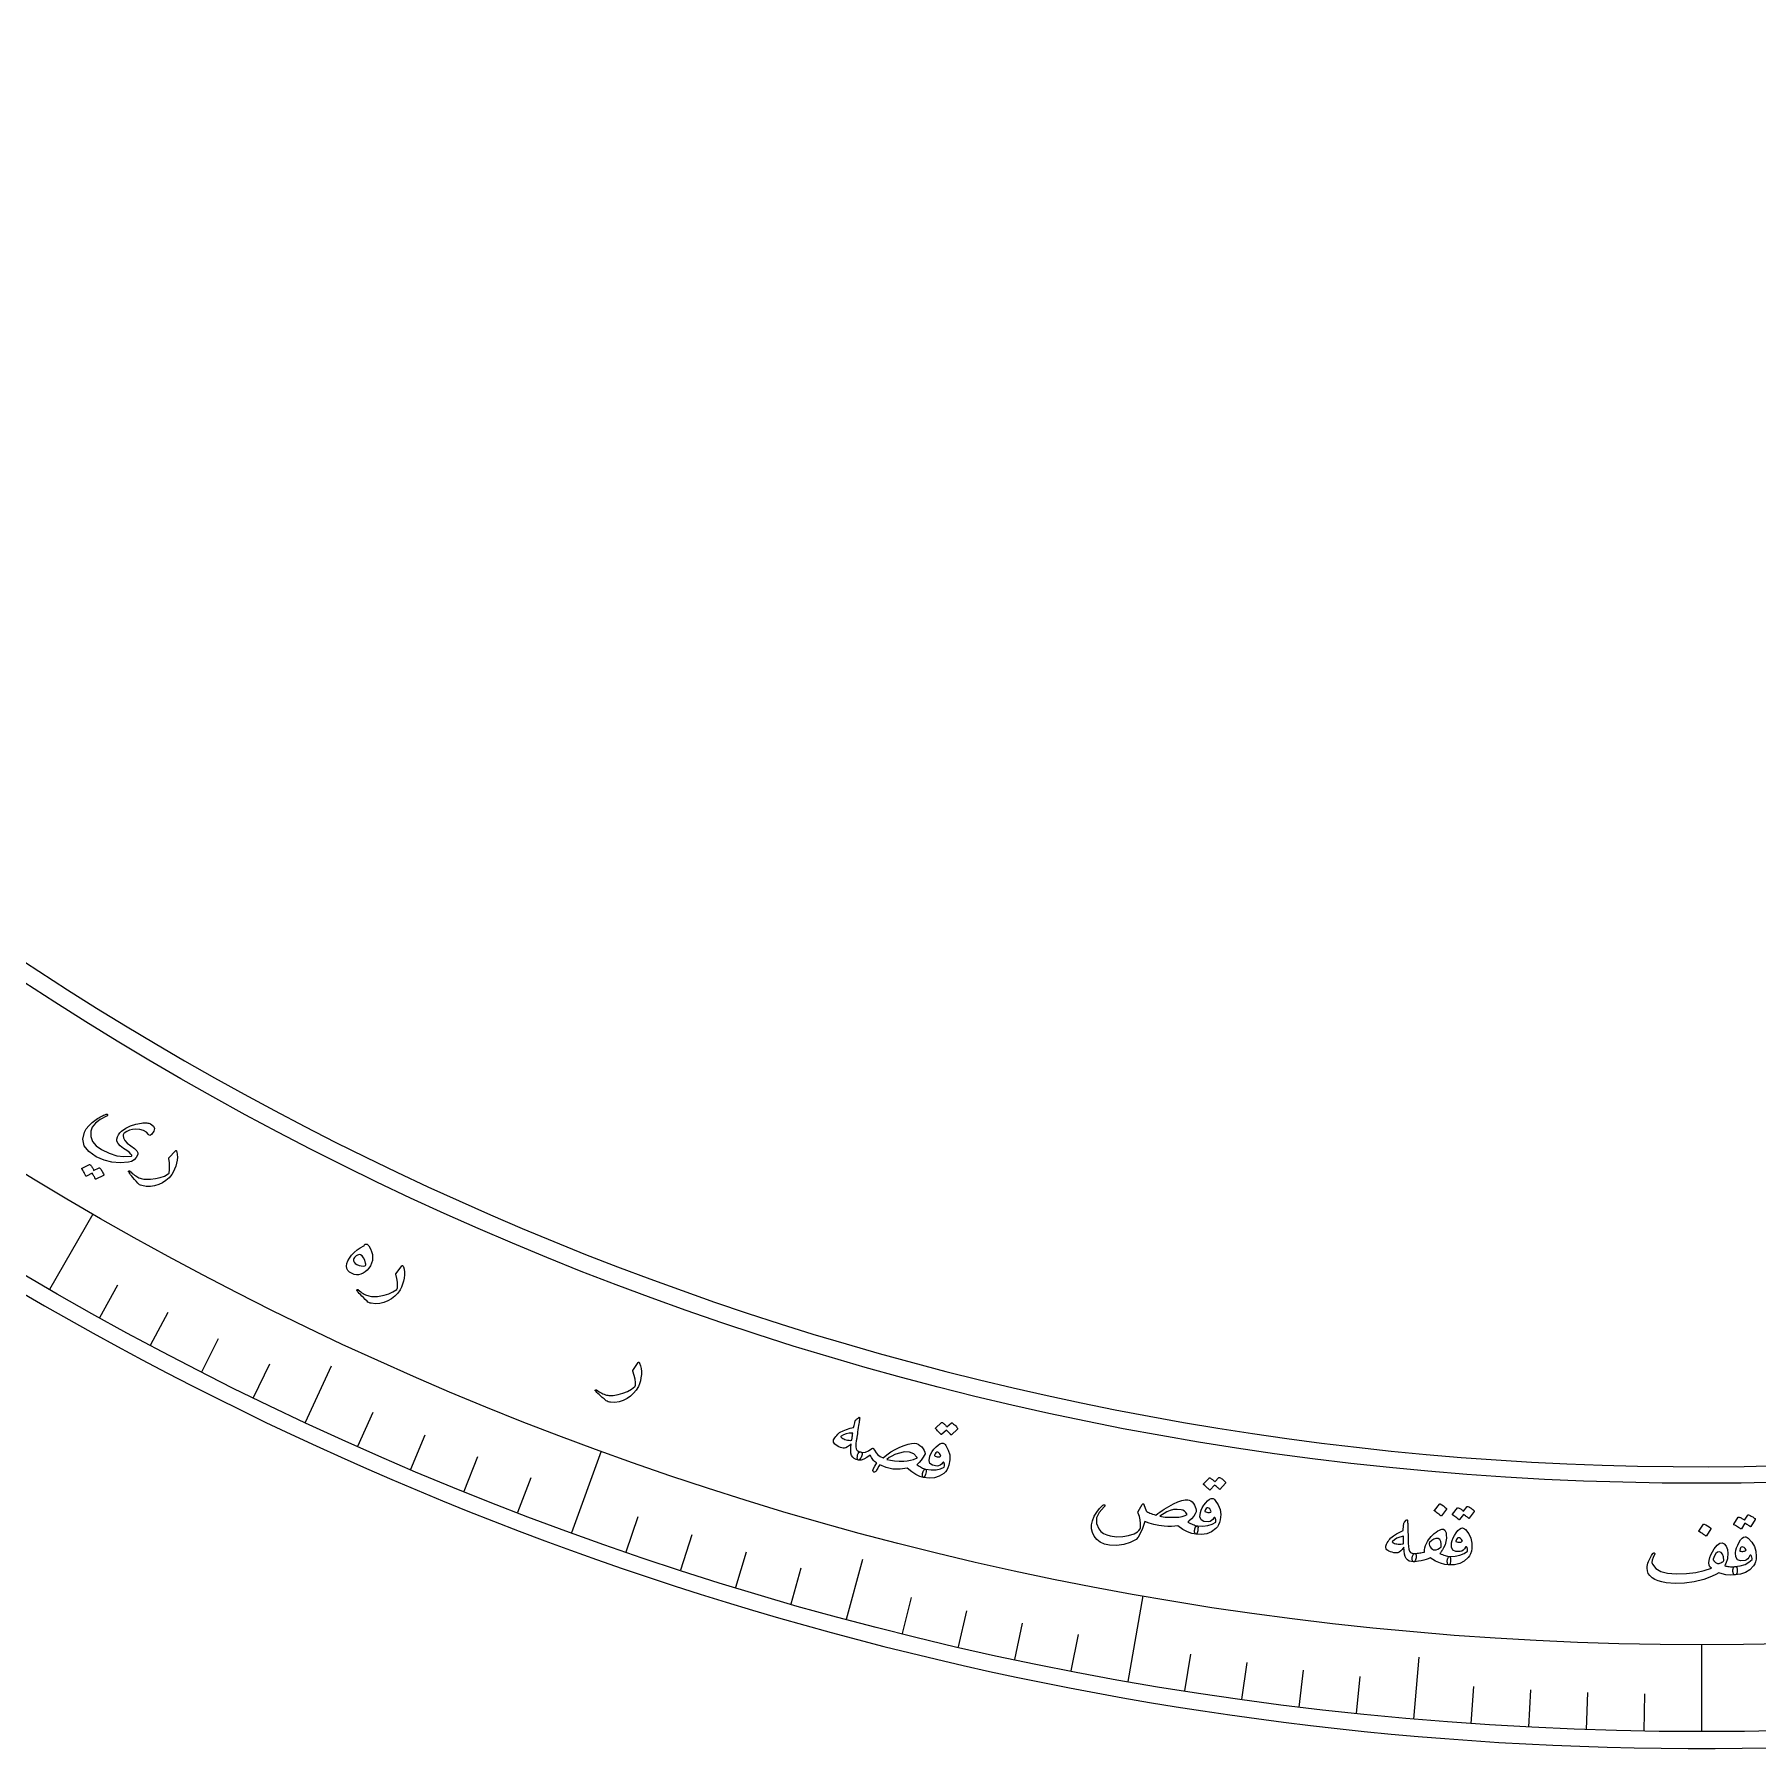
# Model space of a CAD drawing. Header units: millimetres. Extents: x -88 to 88, y -88 to 103.
# Drawn here: x -44.18 to 1.48, y -88 to -42.56 of the extents above; entities that cross this region are included whole.
import ezdxf

# ---------------------------------------------------------------- set-up
doc = ezdxf.new("R2010")
doc.units = ezdxf.units.MM
for name, color, linetype in [('CUT_INNER', 6, 'Continuous'), ('CUT_OUTER', 1, 'Continuous'), ('ENGRAVE', 7, 'Continuous'), ('ENGRAVE_FINE', 8, 'Continuous'), ('TEXT', 5, 'Continuous')]:
    doc.layers.add(name, color=color, linetype=linetype)

msp = doc.modelspace()

# ---------------------------------------------------------------- linework, layer by layer
at = {"layer": 'CUT_INNER'}
msp.add_arc((0, 0), 80.52, 110.390625, 87.539062, dxfattribs=at)
at = {"layer": 'CUT_OUTER'}
msp.add_arc((0, -0.0002), 87.9998, 179.223718, 0.304605, dxfattribs=at)
at = {"layer": 'ENGRAVE'}
for points in [[(-43.7756, -75.8216), (-42.6237, -73.8264)], [(-37.0007, -79.3483), (-36.3053, -77.8569)], [(-29.9443, -82.2712), (-29.1563, -80.1063)], [(-22.6599, -84.568), (-22.234, -82.9784)], [(-15.2031, -86.2211), (-14.803, -83.9523)], [(0, -87.5512), (0, -85.2474)], [(-7.6306, -87.218), (-7.4872, -85.5787)]]:
    msp.add_lwpolyline(points, dxfattribs=at)
for radius in [87.5512, 85.2474, 80.9688]:
    msp.add_circle((0, 0), radius, dxfattribs=at)
at = {"layer": 'ENGRAVE_FINE'}
for points in [[(-42.4457, -76.574), (-41.967, -75.7104)], [(-41.1028, -77.3031), (-40.6393, -76.4313)], [(-39.7474, -78.0087), (-39.2992, -77.1289)], [(-38.3799, -78.6905), (-37.9471, -77.8031)], [(-35.6103, -79.982), (-35.2087, -79.08)], [(-34.209, -80.5913), (-33.8232, -79.6824)], [(-32.7973, -81.1761), (-32.4274, -80.2606)], [(-31.3755, -81.7361), (-31.0217, -80.8143)], [(-28.5039, -82.7813), (-28.1824, -81.8477)], [(-27.0548, -83.2661), (-26.7497, -82.3271)], [(-25.5975, -83.7256), (-25.3088, -82.7814)], [(-24.1324, -84.1596), (-23.8602, -83.2105)], [(-21.1806, -84.9506), (-20.9417, -83.9925)], [(-19.6947, -85.3073), (-19.4726, -84.3452)], [(-18.2029, -85.638), (-17.9976, -84.6722)], [(-16.7056, -85.9426), (-16.5172, -84.9734)], [(-13.696, -86.4733), (-13.5416, -85.4981)], [(-12.1848, -86.6992), (-12.0474, -85.7214)], [(-10.6698, -86.8986), (-10.5495, -85.9186)], [(-9.1516, -87.0716), (-9.0484, -86.0896)], [(-6.1073, -87.3379), (-6.0384, -86.353)], [(-4.5821, -87.4312), (-4.5304, -86.4452)], [(-3.0555, -87.4979), (-3.021, -86.5111)], [(-1.528, -87.5379), (-1.5107, -86.5507)]]:
    msp.add_lwpolyline(points, dxfattribs=at)
at = {"layer": 'TEXT'}
for points in [[(-41.1559, -71.7233), (-41.2115, -71.6607), (-41.2878, -71.6156), (-41.3847, -71.5878), (-41.5024, -71.5774), (-41.5852, -71.5846), (-41.6628, -71.6053), (-41.7352, -71.6396), (-41.8026, -71.6876), (-41.8131, -71.6989), (-41.8213, -71.7123), (-41.8271, -71.7278), (-41.8305, -71.7454), (-41.8232, -71.8105), (-41.7864, -71.8779), (-41.7201, -71.9473), (-41.6243, -72.0188), (-41.5289, -72.0882), (-41.4664, -72.1503), (-41.4366, -72.2051), (-41.4398, -72.2528), (-41.4825, -72.3319), (-41.5377, -72.3924), (-41.6055, -72.4344), (-41.686, -72.4577), (-41.9085, -72.4737), (-42.1253, -72.4545), (-42.336, -72.4002), (-42.5405, -72.3107), (-42.7406, -72.1734), (-42.8594, -72.0191), (-42.8972, -71.8483), (-42.8541, -71.6612), (-42.8055, -71.5734), (-42.7371, -71.4874), (-42.649, -71.4031), (-42.5412, -71.3205), (-42.5083, -71.2994), (-42.4755, -71.2795), (-42.4431, -71.2609), (-42.4108, -71.2436), (-42.3786, -71.2275), (-42.3462, -71.2125), (-42.3136, -71.1988), (-42.2809, -71.1862), (-42.2651, -71.1824), (-42.2537, -71.1838), (-42.2469, -71.1903), (-42.2446, -71.2021), (-42.2464, -71.2139), (-42.2511, -71.2239), (-42.2588, -71.2323), (-42.2693, -71.2389), (-42.4396, -71.3274), (-42.5664, -71.423), (-42.6497, -71.5259), (-42.6893, -71.6363), (-42.6888, -71.7777), (-42.6405, -71.9058), (-42.5444, -72.0206), (-42.4006, -72.1218), (-42.1978, -72.2201), (-42.0001, -72.2824), (-41.8076, -72.3088), (-41.6206, -72.2994), (-41.6081, -72.2966), (-41.6007, -72.2909), (-41.5984, -72.2823), (-41.6012, -72.2707), (-41.6221, -72.2403), (-41.6653, -72.1998), (-41.7308, -72.1491), (-41.8186, -72.0883), (-41.9057, -72.0224), (-41.9646, -71.9593), (-41.9953, -71.8989), (-41.998, -71.8414), (-41.9819, -71.7851), (-41.9553, -71.7317), (-41.9182, -71.6812), (-41.8708, -71.6335), (-41.7589, -71.5509), (-41.634, -71.4875), (-41.496, -71.4433), (-41.3451, -71.4183), (-41.3064, -71.4141), (-41.27, -71.412), (-41.236, -71.4121), (-41.2043, -71.4144), (-41.175, -71.4187), (-41.1481, -71.4248), (-41.1237, -71.4326), (-41.1018, -71.4422), (-41.0253, -71.4963), (-40.9961, -71.5604), (-41.0142, -71.6345), (-41.0798, -71.7188), (-41.1038, -71.7378), (-41.1244, -71.7449), (-41.1418, -71.7401), (-41.1559, -71.7233)], [(-42.4674, -72.6047), (-42.4631, -72.6037), (-42.4584, -72.6043), (-42.4533, -72.6066), (-42.4477, -72.6106), (-42.431, -72.6308), (-42.4155, -72.6514), (-42.4011, -72.6725), (-42.3879, -72.6939), (-42.3757, -72.7159), (-42.3646, -72.7388), (-42.3544, -72.7625), (-42.3453, -72.787), (-42.3445, -72.7934), (-42.3457, -72.7989), (-42.349, -72.8036), (-42.3543, -72.8075), (-42.5522, -72.9086), (-42.5563, -72.9091), (-42.5605, -72.9066), (-42.5648, -72.9013), (-42.5692, -72.893), (-42.5717, -72.8863), (-42.5762, -72.8764), (-42.5829, -72.8633), (-42.5917, -72.8471), (-42.6027, -72.8274), (-42.6159, -72.8041), (-42.6313, -72.7771), (-42.6489, -72.7466), (-42.8045, -72.8236), (-42.8105, -72.8252), (-42.8159, -72.8233), (-42.8207, -72.8178), (-42.8248, -72.8088), (-42.8284, -72.801), (-42.8343, -72.789), (-42.8424, -72.7728), (-42.8527, -72.7524), (-42.8656, -72.7277), (-42.8812, -72.6984), (-42.8997, -72.6647), (-42.9209, -72.6265), (-42.9224, -72.6213), (-42.922, -72.6172), (-42.9197, -72.6143), (-42.9155, -72.6125), (-42.7187, -72.52), (-42.7145, -72.5189), (-42.7098, -72.5195), (-42.7046, -72.5219), (-42.699, -72.5259), (-42.6844, -72.5423), (-42.6708, -72.5592), (-42.6583, -72.5768), (-42.6469, -72.595), (-42.6365, -72.6137), (-42.6271, -72.6328), (-42.6185, -72.6521), (-42.6109, -72.6719)], [(-40.4432, -72.153), (-40.4398, -72.1498), (-40.4366, -72.1475), (-40.4336, -72.1462), (-40.4308, -72.1459), (-40.4244, -72.1487), (-40.4186, -72.1555), (-40.4132, -72.1663), (-40.4083, -72.1811), (-40.3952, -72.2495), (-40.3915, -72.3222), (-40.3972, -72.3992), (-40.4122, -72.4805), (-40.4352, -72.5642), (-40.4646, -72.6429), (-40.5004, -72.7166), (-40.5426, -72.7854), (-40.6134, -72.8674), (-40.6947, -72.9387), (-40.7863, -72.9992), (-40.8884, -73.0489), (-40.9975, -73.0846), (-41.1087, -73.101), (-41.222, -73.0981), (-41.3374, -73.0759), (-41.3666, -73.0666), (-41.3934, -73.0534), (-41.418, -73.0361), (-41.4403, -73.0148), (-41.4884, -72.9601), (-41.5315, -72.9101), (-41.5696, -72.865), (-41.6027, -72.8245), (-41.6307, -72.789), (-41.6534, -72.7584), (-41.6708, -72.7327), (-41.683, -72.7119), (-41.685, -72.7066), (-41.6858, -72.7018), (-41.6856, -72.6977), (-41.6843, -72.6942), (-41.6816, -72.6903), (-41.6781, -72.6871), (-41.674, -72.6847), (-41.6693, -72.683), (-41.6642, -72.6825), (-41.6591, -72.6839), (-41.6539, -72.687), (-41.6487, -72.6919), (-41.6173, -72.7229), (-41.5866, -72.7512), (-41.5565, -72.7768), (-41.527, -72.7998), (-41.4978, -72.8202), (-41.4688, -72.8383), (-41.4398, -72.8539), (-41.4109, -72.8673), (-41.3809, -72.8786), (-41.3487, -72.8881), (-41.3143, -72.8959), (-41.2776, -72.9019), (-41.2386, -72.906), (-41.1972, -72.9081), (-41.1535, -72.9082), (-41.1074, -72.9062), (-40.973, -72.8918), (-40.8493, -72.8635), (-40.7361, -72.8215), (-40.6335, -72.7657), (-40.6261, -72.7607), (-40.6197, -72.7537), (-40.6144, -72.7447), (-40.61, -72.7337), (-40.599, -72.6608), (-40.5971, -72.5739), (-40.6042, -72.4731), (-40.6204, -72.3584), (-40.6202, -72.3518), (-40.6193, -72.3463), (-40.6176, -72.342), (-40.6151, -72.3388)], [(-35.4091, -74.6243), (-35.3859, -74.6245), (-35.3636, -74.6329), (-35.3421, -74.6494), (-35.3214, -74.674), (-35.2765, -74.7493), (-35.2446, -74.8259), (-35.2258, -74.9038), (-35.2201, -74.983), (-35.2264, -75.0597), (-35.2447, -75.1325), (-35.2752, -75.2013), (-35.3177, -75.2661), (-35.3654, -75.321), (-35.4169, -75.3657), (-35.4722, -75.4), (-35.5312, -75.4241), (-35.5913, -75.4374), (-35.6499, -75.4395), (-35.7071, -75.4304), (-35.7627, -75.41), (-35.8299, -75.3719), (-35.8774, -75.3255), (-35.9051, -75.2707), (-35.913, -75.2076), (-35.9035, -75.14), (-35.8779, -75.0696), (-35.8362, -74.9963), (-35.7784, -74.92), (-35.7084, -74.8458), (-35.6308, -74.7805), (-35.5457, -74.7243), (-35.4531, -74.677), (-35.4495, -74.6744), (-35.4452, -74.6691), (-35.4404, -74.661), (-35.4349, -74.6502), (-35.4285, -74.6386), (-35.4221, -74.6304), (-35.4156, -74.6256), (-35.4091, -74.6243)], [(-35.424, -75.2025), (-35.4092, -75.1952), (-35.4009, -75.1808), (-35.399, -75.1592), (-35.4037, -75.1305), (-35.4289, -75.0499), (-35.4604, -74.9867), (-35.4985, -74.9408), (-35.5429, -74.9122), (-35.5674, -74.9055), (-35.5939, -74.9077), (-35.6227, -74.9188), (-35.6536, -74.9386), (-35.6821, -74.9624), (-35.7036, -74.985), (-35.7182, -75.0065), (-35.7257, -75.027), (-35.7272, -75.0704), (-35.7127, -75.1088), (-35.6821, -75.1422), (-35.6355, -75.1706), (-35.5796, -75.1929), (-35.5257, -75.2056), (-35.4739, -75.2088), (-35.424, -75.2025)], [(-34.4421, -75.2028), (-34.4389, -75.1993), (-34.4359, -75.1968), (-34.433, -75.1952), (-34.4302, -75.1946), (-34.4237, -75.197), (-34.4173, -75.2033), (-34.4111, -75.2136), (-34.405, -75.2279), (-34.3864, -75.295), (-34.3768, -75.3672), (-34.3762, -75.4444), (-34.3846, -75.5266), (-34.4007, -75.6119), (-34.4236, -75.6927), (-34.4532, -75.7692), (-34.4897, -75.8411), (-34.5536, -75.9286), (-34.6288, -76.0063), (-34.7152, -76.0741), (-34.813, -76.1319), (-34.9187, -76.1764), (-35.0282, -76.2018), (-35.1414, -76.2081), (-35.2583, -76.1953), (-35.2881, -76.1884), (-35.3159, -76.1774), (-35.3418, -76.1622), (-35.3658, -76.1427), (-35.4182, -76.0921), (-35.4652, -76.0459), (-35.5069, -76.0039), (-35.5431, -75.9664), (-35.5739, -75.9332), (-35.599, -75.9045), (-35.6185, -75.8803), (-35.6323, -75.8607), (-35.6347, -75.8555), (-35.636, -75.8508), (-35.6361, -75.8467), (-35.6351, -75.8431), (-35.6326, -75.8389), (-35.6295, -75.8355), (-35.6256, -75.8327), (-35.621, -75.8306), (-35.616, -75.8298), (-35.6107, -75.8307), (-35.6053, -75.8334), (-35.5997, -75.8379), (-35.566, -75.8662), (-35.533, -75.8919), (-35.5009, -75.915), (-35.4697, -75.9355), (-35.439, -75.9535), (-35.4085, -75.9691), (-35.3784, -75.9824), (-35.3485, -75.9933), (-35.3177, -76.0021), (-35.2848, -76.009), (-35.2498, -76.014), (-35.2128, -76.017), (-35.1736, -76.0179), (-35.1322, -76.0167), (-35.0886, -76.0132), (-35.0428, -76.0074), (-34.9101, -75.9822), (-34.789, -75.9439), (-34.6796, -75.8928), (-34.5819, -75.8289), (-34.575, -75.8233), (-34.5692, -75.8158), (-34.5645, -75.8064), (-34.5611, -75.7951), (-34.556, -75.7215), (-34.5612, -75.6347), (-34.5765, -75.5349), (-34.602, -75.4219), (-34.6023, -75.4153), (-34.6018, -75.4097), (-34.6005, -75.4053), (-34.5982, -75.4019)], [(-28.1828, -77.7653), (-28.18, -77.7616), (-28.1772, -77.7588), (-28.1744, -77.757), (-28.1717, -77.7562), (-28.165, -77.758), (-28.1581, -77.7638), (-28.151, -77.7735), (-28.1438, -77.7873), (-28.1198, -77.8527), (-28.1043, -77.9239), (-28.0974, -78.0008), (-28.099, -78.0834), (-28.1081, -78.1697), (-28.1243, -78.2521), (-28.1477, -78.3307), (-28.1781, -78.4054), (-28.2347, -78.4979), (-28.3033, -78.5814), (-28.3839, -78.656), (-28.4765, -78.7216), (-28.5783, -78.7746), (-28.6854, -78.8088), (-28.7977, -78.8244), (-28.9152, -78.8212), (-28.9455, -78.8168), (-28.9741, -78.8081), (-29.0012, -78.795), (-29.0266, -78.7776), (-29.083, -78.7314), (-29.1337, -78.6892), (-29.1786, -78.6508), (-29.2178, -78.6163), (-29.2512, -78.5857), (-29.2785, -78.5592), (-29.2999, -78.5367), (-29.3154, -78.5182), (-29.3181, -78.5133), (-29.3198, -78.5087), (-29.3202, -78.5046), (-29.3195, -78.5009), (-29.3174, -78.4966), (-29.3145, -78.4929), (-29.3109, -78.4899), (-29.3065, -78.4874), (-29.3015, -78.4861), (-29.2963, -78.4866), (-29.2906, -78.4889), (-29.2847, -78.4929), (-29.2487, -78.5184), (-29.2138, -78.5413), (-29.1799, -78.5617), (-29.1471, -78.5795), (-29.115, -78.595), (-29.0834, -78.608), (-29.0523, -78.6188), (-29.0216, -78.6273), (-28.9902, -78.6335), (-28.9569, -78.6377), (-28.9216, -78.6398), (-28.8844, -78.6398), (-28.8453, -78.6375), (-28.8041, -78.6328), (-28.761, -78.6258), (-28.7158, -78.6164), (-28.5856, -78.5803), (-28.468, -78.5323), (-28.3632, -78.4725), (-28.271, -78.4007), (-28.2646, -78.3946), (-28.2594, -78.3866), (-28.2556, -78.3769), (-28.253, -78.3654), (-28.254, -78.2916), (-28.2662, -78.2056), (-28.2897, -78.1073), (-28.3243, -77.9967), (-28.3252, -77.9902), (-28.3251, -77.9846), (-28.3241, -77.9801), (-28.3222, -77.9765)], [(-22.3472, -79.2296), (-22.3292, -79.2187), (-22.3179, -79.2199), (-22.3131, -79.2334), (-22.3149, -79.2591), (-22.3174, -79.2742), (-22.3207, -79.2952), (-22.3246, -79.3221), (-22.3292, -79.3548), (-22.3347, -79.3937), (-22.3414, -79.4389), (-22.3492, -79.4906), (-22.3582, -79.5486), (-22.367, -79.6057), (-22.3749, -79.6567), (-22.3819, -79.7018), (-22.388, -79.7409), (-22.3932, -79.7739), (-22.3974, -79.8006), (-22.4007, -79.821), (-22.403, -79.8352), (-22.4151, -79.9249), (-22.4164, -79.9969), (-22.4069, -80.0511), (-22.3867, -80.0876), (-22.3699, -80.1043), (-22.3479, -80.1183), (-22.3206, -80.1296), (-22.2881, -80.1381), (-22.2697, -80.1466), (-22.2576, -80.16), (-22.2517, -80.1784), (-22.2519, -80.2018), (-22.2571, -80.2286), (-22.2654, -80.2549), (-22.2767, -80.2807), (-22.2911, -80.3059), (-22.3063, -80.3266), (-22.3207, -80.3411), (-22.3345, -80.3494), (-22.3474, -80.3515), (-22.4097, -80.3336), (-22.4603, -80.3073), (-22.4993, -80.2727), (-22.5266, -80.2299), (-22.5438, -80.1735), (-22.5514, -80.1034), (-22.5493, -80.0198), (-22.5376, -79.9226), (-22.5871, -79.9698), (-22.6338, -80.0047), (-22.6777, -80.0273), (-22.7188, -80.0376), (-22.7495, -80.0367), (-22.784, -80.0299), (-22.8222, -80.0172), (-22.8643, -79.9987), (-22.9074, -79.9751), (-22.9427, -79.9519), (-22.97, -79.929), (-22.9893, -79.9065), (-23.003, -79.8816), (-23.0099, -79.8577), (-23.01, -79.8347), (-23.0034, -79.8128), (-22.99, -79.7869), (-22.9719, -79.7591), (-22.9491, -79.7295), (-22.9217, -79.698), (-22.8923, -79.6669), (-22.8673, -79.6426), (-22.8469, -79.6249), (-22.831, -79.614), (-22.7487, -79.5742), (-22.6616, -79.5395), (-22.5697, -79.51), (-22.4729, -79.4856), (-22.4632, -79.4393), (-22.4543, -79.3994), (-22.4463, -79.3661), (-22.4391, -79.3391), (-22.4314, -79.317), (-22.4218, -79.298), (-22.4101, -79.2821), (-22.3965, -79.2693)], [(-19.8843, -79.3683), (-19.8806, -79.3661), (-19.876, -79.3653), (-19.8706, -79.366), (-19.8643, -79.3682), (-19.8433, -79.3829), (-19.8233, -79.3982), (-19.8042, -79.4142), (-19.7861, -79.4309), (-19.7688, -79.4485), (-19.7522, -79.4672), (-19.7364, -79.487), (-19.7213, -79.5079), (-19.7188, -79.5137), (-19.7185, -79.5193), (-19.7203, -79.5247), (-19.7243, -79.5299), (-19.8828, -79.6833), (-19.8865, -79.6849), (-19.8911, -79.6837), (-19.8966, -79.6798), (-19.9029, -79.6732), (-19.907, -79.6675), (-19.9139, -79.6593), (-19.9236, -79.6487), (-19.9362, -79.6357), (-19.9517, -79.62), (-19.9703, -79.6014), (-19.9919, -79.5801), (-20.0166, -79.5559), (-20.1419, -79.674), (-20.1471, -79.6773), (-20.1527, -79.677), (-20.1586, -79.6731), (-20.1649, -79.6656), (-20.1704, -79.6592), (-20.179, -79.6494), (-20.191, -79.6362), (-20.2061, -79.6197), (-20.2248, -79.5997), (-20.2472, -79.5762), (-20.2735, -79.5492), (-20.3036, -79.5187), (-20.3063, -79.5141), (-20.3071, -79.5102), (-20.3057, -79.5067), (-20.3023, -79.5038), (-20.1425, -79.359), (-20.1388, -79.3568), (-20.1342, -79.3561), (-20.1287, -79.3568), (-20.1224, -79.3591), (-20.1043, -79.3705), (-20.0871, -79.3829), (-20.0707, -79.3962), (-20.0552, -79.4103), (-20.0405, -79.4252), (-20.0265, -79.4407), (-20.0133, -79.4568), (-20.0009, -79.4735)], [(-22.4972, -79.6348), (-22.5912, -79.64), (-22.6742, -79.6556), (-22.7462, -79.6816), (-22.8071, -79.7181), (-22.8122, -79.724), (-22.8138, -79.7303), (-22.812, -79.7368), (-22.8068, -79.7438), (-22.7851, -79.7614), (-22.7606, -79.7771), (-22.7334, -79.7909), (-22.7033, -79.8027), (-22.6704, -79.8126), (-22.6348, -79.8206), (-22.5963, -79.8266), (-22.5551, -79.8307), (-22.5485, -79.8305), (-22.5412, -79.8288), (-22.5331, -79.8258), (-22.5244, -79.8214), (-22.5203, -79.8017), (-22.5164, -79.7808), (-22.5128, -79.759), (-22.5093, -79.7362), (-22.506, -79.7124), (-22.5029, -79.6875), (-22.5, -79.6616), (-22.4972, -79.6348)], [(-21.7819, -80.4786), (-21.8117, -80.5249), (-21.8358, -80.5641), (-21.8542, -80.5963), (-21.8667, -80.6214), (-21.8774, -80.6416), (-21.8892, -80.6567), (-21.9022, -80.6668), (-21.9164, -80.6717), (-21.929, -80.6719), (-21.9402, -80.6696), (-21.9502, -80.6649), (-21.9588, -80.6576), (-21.9637, -80.6279), (-21.9486, -80.58), (-21.9135, -80.514), (-21.8584, -80.4298), (-21.8907, -80.4086), (-21.9196, -80.3864), (-21.945, -80.3632), (-21.9669, -80.339), (-21.9863, -80.313), (-22.0043, -80.2841), (-22.0209, -80.2525), (-22.0361, -80.218), (-22.1227, -80.2854), (-22.2035, -80.3301), (-22.2784, -80.3522), (-22.3474, -80.3515), (-22.3593, -80.3465), (-22.3682, -80.3362), (-22.374, -80.3207), (-22.3767, -80.2999), (-22.3755, -80.2549), (-22.3679, -80.2155), (-22.3539, -80.1818), (-22.3334, -80.1536), (-22.3211, -80.1428), (-22.3094, -80.1367), (-22.2984, -80.1351), (-22.2881, -80.1381), (-22.231, -80.15), (-22.1622, -80.1392), (-22.0818, -80.1057), (-21.9898, -80.0495), (-21.9791, -80.0429), (-21.9693, -80.0398), (-21.9605, -80.0403), (-21.9527, -80.0444), (-21.9484, -80.0473), (-21.9443, -80.0511), (-21.9405, -80.0558), (-21.9369, -80.0614), (-21.9334, -80.0677), (-21.9296, -80.0743), (-21.9256, -80.0813), (-21.9214, -80.0887), (-21.8802, -80.1565), (-21.8288, -80.2128), (-21.7671, -80.2575), (-21.6952, -80.2905), (-21.5957, -80.2093), (-21.4889, -80.1357), (-21.3748, -80.0698), (-21.2533, -80.0114), (-21.1361, -79.9644), (-21.0316, -79.9312), (-20.9397, -79.9118), (-20.8603, -79.9062), (-20.8116, -79.9133), (-20.7638, -79.9319), (-20.7167, -79.9621), (-20.6704, -80.0038), (-20.631, -80.0499), (-20.603, -80.0962), (-20.5864, -80.1427), (-20.5813, -80.1894), (-20.6299, -80.2765), (-20.6825, -80.3533), (-20.7392, -80.4199), (-20.8001, -80.4762), (-20.7678, -80.4966), (-20.7364, -80.5158), (-20.7059, -80.5335), (-20.6764, -80.5499), (-20.6477, -80.5647), (-20.6198, -80.5775), (-20.5926, -80.5883), (-20.5662, -80.5972), (-20.5575, -80.6034), (-20.5527, -80.6165), (-20.5519, -80.6366), (-20.5551, -80.6635), (-20.5682, -80.7305), (-20.5835, -80.7776), (-20.6011, -80.8047), (-20.621, -80.8118), (-20.7197, -80.7851), (-20.8244, -80.7361), (-20.9352, -80.6647), (-21.0517, -80.571), (-21.2445, -80.5964), (-21.4306, -80.5895), (-21.6098, -80.5502), (-21.7819, -80.4786)], [(-20.7973, -80.2786), (-20.8787, -80.1867), (-20.989, -80.139), (-21.1283, -80.1353), (-21.2969, -80.1755), (-21.3844, -80.2081), (-21.4627, -80.2453), (-21.5319, -80.2871), (-21.5918, -80.3336), (-21.4972, -80.3572), (-21.3902, -80.3729), (-21.271, -80.3805), (-21.1395, -80.38), (-21.0527, -80.3726), (-20.9679, -80.3576), (-20.885, -80.335), (-20.8041, -80.3048), (-20.7962, -80.3003), (-20.7925, -80.2944), (-20.7928, -80.2872), (-20.7973, -80.2786)], [(-20.0995, -79.9055), (-20.0838, -79.912), (-20.0676, -79.9237), (-20.0507, -79.9406), (-20.0332, -79.9628), (-19.9653, -80.0853), (-19.9285, -80.2134), (-19.923, -80.3469), (-19.9487, -80.486), (-19.9737, -80.5556), (-20.0043, -80.6155), (-20.0405, -80.6658), (-20.0822, -80.7065), (-20.2035, -80.7816), (-20.3338, -80.8243), (-20.473, -80.8344), (-20.621, -80.8118), (-20.6346, -80.8047), (-20.6445, -80.7912), (-20.6504, -80.7714), (-20.6525, -80.7453), (-20.6522, -80.7313), (-20.6507, -80.7172), (-20.6482, -80.7031), (-20.6445, -80.689), (-20.6401, -80.6752), (-20.6354, -80.6621), (-20.6304, -80.6497), (-20.6251, -80.638), (-20.6132, -80.6185), (-20.5995, -80.6052), (-20.5838, -80.5981), (-20.5662, -80.5972), (-20.4212, -80.6141), (-20.2907, -80.6099), (-20.1748, -80.5848), (-20.0734, -80.5387), (-20.0691, -80.5041), (-20.0674, -80.4762), (-20.0682, -80.4549), (-20.0717, -80.4402), (-20.077, -80.427), (-20.0826, -80.4179), (-20.0886, -80.4127), (-20.095, -80.4116), (-20.0997, -80.412), (-20.1036, -80.4132), (-20.1068, -80.4153), (-20.1093, -80.4182), (-20.1441, -80.4596), (-20.1815, -80.4889), (-20.2217, -80.5061), (-20.2646, -80.5111), (-20.3804, -80.4913), (-20.4506, -80.4406), (-20.4752, -80.3593), (-20.4541, -80.2473), (-20.4285, -80.1866), (-20.3928, -80.1258), (-20.347, -80.0651), (-20.2911, -80.0044), (-20.2357, -79.954), (-20.1853, -79.9207), (-20.14, -79.9045), (-20.0995, -79.9055)], [(-20.2429, -80.1435), (-20.2682, -80.1442), (-20.2913, -80.1573), (-20.3121, -80.1826), (-20.3307, -80.2203), (-20.3321, -80.2266), (-20.3328, -80.2312), (-20.3327, -80.2341), (-20.3319, -80.2352), (-20.3094, -80.2471), (-20.286, -80.2564), (-20.2615, -80.263), (-20.2361, -80.2671), (-20.213, -80.268), (-20.1933, -80.2658), (-20.177, -80.2605), (-20.164, -80.2522), (-20.1811, -80.2071), (-20.2, -80.174), (-20.2206, -80.1528), (-20.2429, -80.1435)], [(-12.7953, -80.8146), (-12.7918, -80.812), (-12.7874, -80.8108), (-12.7819, -80.8111), (-12.7754, -80.8127), (-12.7532, -80.8254), (-12.7319, -80.8389), (-12.7115, -80.8532), (-12.6919, -80.8682), (-12.6732, -80.8843), (-12.655, -80.9014), (-12.6375, -80.9197), (-12.6206, -80.9392), (-12.6177, -80.9448), (-12.6168, -80.9504), (-12.6182, -80.9559), (-12.6216, -80.9614), (-12.766, -81.1281), (-12.7696, -81.1301), (-12.7742, -81.1293), (-12.78, -81.1259), (-12.7869, -81.1199), (-12.7915, -81.1146), (-12.7991, -81.1071), (-12.8097, -81.0974), (-12.8234, -81.0855), (-12.8403, -81.0712), (-12.8604, -81.0544), (-12.8838, -81.035), (-12.9105, -81.0131), (-13.0249, -81.1418), (-13.0298, -81.1456), (-13.0354, -81.1457), (-13.0417, -81.1424), (-13.0486, -81.1355), (-13.0546, -81.1296), (-13.0641, -81.1206), (-13.0771, -81.1085), (-13.0937, -81.0934), (-13.114, -81.0751), (-13.1385, -81.0537), (-13.167, -81.0291), (-13.1997, -81.0014), (-13.2028, -80.9971), (-13.2039, -80.9932), (-13.2028, -80.9896), (-13.1997, -80.9864), (-13.0533, -80.8281), (-13.0498, -80.8256), (-13.0453, -80.8244), (-13.0398, -80.8247), (-13.0333, -80.8264), (-13.0143, -80.8362), (-12.996, -80.847), (-12.9785, -80.8588), (-12.9618, -80.8715), (-12.9458, -80.8851), (-12.9306, -80.8993), (-12.916, -80.9141), (-12.9022, -80.9297)], [(-14.2444, -82.1084), (-14.3844, -82.0882), (-14.5165, -82.0601), (-14.6405, -82.0242), (-14.7565, -81.9804), (-14.8201, -82.1625), (-14.88, -82.302), (-14.936, -82.3991), (-14.9883, -82.4537), (-15.1454, -82.5375), (-15.3153, -82.5907), (-15.4979, -82.6135), (-15.693, -82.6056), (-15.8266, -82.5789), (-15.939, -82.5309), (-16.0301, -82.4619), (-16.0998, -82.3718), (-16.1462, -82.2721), (-16.1695, -82.1713), (-16.1696, -82.0694), (-16.1468, -81.9663), (-16.0972, -81.8403), (-16.0339, -81.7289), (-15.9569, -81.6321), (-15.8663, -81.5498), (-15.8549, -81.5413), (-15.8448, -81.5364), (-15.8361, -81.5349), (-15.8286, -81.537), (-15.8218, -81.5415), (-15.8173, -81.5467), (-15.8152, -81.5528), (-15.8154, -81.5596), (-15.8176, -81.5669), (-15.8214, -81.5741), (-15.8267, -81.5814), (-15.8336, -81.5887), (-15.971, -81.7378), (-16.0407, -81.8856), (-16.0424, -82.0323), (-15.9758, -82.1778), (-15.9192, -82.2448), (-15.8497, -82.2981), (-15.7674, -82.3379), (-15.6724, -82.364), (-15.5061, -82.3844), (-15.3447, -82.3813), (-15.1883, -82.3547), (-15.0369, -82.3048), (-14.9923, -82.2815), (-14.9516, -82.2521), (-14.915, -82.2167), (-14.8823, -82.1753), (-14.8782, -82.1692), (-14.8754, -82.1615), (-14.8739, -82.1524), (-14.8737, -82.1418), (-14.8719, -82.0357), (-14.8812, -81.9372), (-14.9016, -81.8465), (-14.933, -81.7633), (-14.9387, -81.7492), (-14.9413, -81.7368), (-14.9408, -81.7263), (-14.9371, -81.7175), (-14.8259, -81.5327), (-14.8179, -81.5232), (-14.8105, -81.5167), (-14.8036, -81.5133), (-14.7973, -81.5129), (-14.7926, -81.5148), (-14.7884, -81.5189), (-14.7845, -81.525), (-14.781, -81.5333), (-14.719, -81.7021), (-14.7009, -81.7172), (-14.6789, -81.7318), (-14.6529, -81.7459), (-14.6228, -81.7594), (-14.589, -81.7726), (-14.5515, -81.7858), (-14.5104, -81.7991), (-14.4658, -81.8123), (-14.4115, -81.7711), (-14.3561, -81.731), (-14.2995, -81.6921), (-14.2418, -81.6542), (-14.1829, -81.6175), (-14.1228, -81.5818), (-14.0616, -81.5473), (-13.9993, -81.5139), (-13.8814, -81.4576), (-13.7794, -81.4203), (-13.6931, -81.4021), (-13.6224, -81.403), (-13.5786, -81.4149), (-13.539, -81.435), (-13.5035, -81.4635), (-13.4722, -81.5004), (-13.4447, -81.5436), (-13.4227, -81.5883), (-13.4062, -81.6347), (-13.3953, -81.6826), (-13.3948, -81.6918), (-13.3953, -81.7013), (-13.3967, -81.7114), (-13.3992, -81.7219), (-13.4237, -81.7805), (-13.4633, -81.8423), (-13.5181, -81.9072), (-13.5882, -81.9751), (-13.5975, -81.9817), (-13.6058, -81.9871), (-13.6129, -81.9916), (-13.619, -81.9949), (-13.584, -82.0138), (-13.5499, -82.031), (-13.5169, -82.0467), (-13.4848, -82.0608), (-13.4537, -82.0731), (-13.4235, -82.0836), (-13.3943, -82.0922), (-13.366, -82.0989), (-13.3567, -82.1043), (-13.3508, -82.1169), (-13.3483, -82.1368), (-13.3491, -82.164), (-13.3562, -82.2319), (-13.3673, -82.2801), (-13.3825, -82.3086), (-13.4016, -82.3175), (-13.5081, -82.2996), (-13.6236, -82.2567), (-13.748, -82.1888), (-13.8811, -82.0957), (-13.9651, -82.1086), (-14.0536, -82.1151), (-14.1467, -82.115), (-14.2444, -82.1084)], [(-13.7988, -81.6678), (-13.8996, -81.6586), (-13.996, -81.6655), (-14.0881, -81.6887), (-14.1759, -81.7281), (-14.3558, -81.8417), (-14.3128, -81.8497), (-14.2682, -81.8563), (-14.2223, -81.8617), (-14.1748, -81.8657), (-14.1255, -81.8684), (-14.0742, -81.87), (-14.0208, -81.8702), (-13.9653, -81.8692), (-13.8589, -81.8624), (-13.768, -81.8477), (-13.6928, -81.8254), (-13.6332, -81.7955), (-13.6675, -81.7461), (-13.7066, -81.7083), (-13.7503, -81.6823), (-13.7988, -81.6678)], [(-12.9623, -81.3687), (-12.9461, -81.3738), (-12.9288, -81.384), (-12.9105, -81.3993), (-12.8912, -81.4199), (-12.8127, -81.5359), (-12.7647, -81.6602), (-12.7474, -81.7928), (-12.7608, -81.9336), (-12.7795, -82.0051), (-12.8047, -82.0675), (-12.8362, -82.1208), (-12.8742, -82.165), (-12.9884, -82.2506), (-13.1145, -82.3046), (-13.2522, -82.3269), (-13.4016, -82.3175), (-13.4158, -82.3116), (-13.4268, -82.2991), (-13.4345, -82.2799), (-13.4389, -82.2541), (-13.4398, -82.2401), (-13.4396, -82.2259), (-13.4383, -82.2116), (-13.4359, -82.1972), (-13.4327, -82.1831), (-13.4292, -82.1696), (-13.4253, -82.1569), (-13.421, -82.1448), (-13.411, -82.1243), (-13.3984, -82.1098), (-13.3835, -82.1013), (-13.366, -82.0989), (-13.2201, -82.1029), (-13.0905, -82.0872), (-12.9772, -82.0519), (-12.8803, -81.9971), (-12.8791, -81.9623), (-12.8798, -81.9343), (-12.8825, -81.9131), (-12.8873, -81.8989), (-12.8937, -81.8862), (-12.9001, -81.8775), (-12.9066, -81.8729), (-12.913, -81.8724), (-12.9177, -81.8732), (-12.9215, -81.8748), (-12.9245, -81.8771), (-12.9267, -81.8802), (-12.9577, -81.9245), (-12.9924, -81.957), (-13.0309, -81.9777), (-13.0732, -81.9865), (-13.1903, -81.977), (-13.2647, -81.9327), (-13.2964, -81.8539), (-13.2853, -81.7405), (-13.2651, -81.6777), (-13.2349, -81.614), (-13.1946, -81.5495), (-13.1443, -81.4841), (-13.0936, -81.429), (-13.0464, -81.3914), (-13.0026, -81.3713), (-12.9623, -81.3687)], [(-13.084, -81.6184), (-13.1092, -81.6214), (-13.131, -81.6364), (-13.1495, -81.6635), (-13.1647, -81.7027), (-13.1655, -81.7091), (-13.1658, -81.7137), (-13.1655, -81.7166), (-13.1646, -81.7176), (-13.1411, -81.7275), (-13.117, -81.7346), (-13.092, -81.7391), (-13.0663, -81.7409), (-13.0433, -81.7397), (-13.0239, -81.7358), (-13.008, -81.7291), (-12.9958, -81.7197), (-13.0169, -81.6763), (-13.0386, -81.645), (-13.061, -81.6257), (-13.084, -81.6184)], [(-6.9516, -81.518), (-6.9483, -81.5152), (-6.9439, -81.5137), (-6.9384, -81.5135), (-6.9318, -81.5147), (-6.8864, -81.538), (-6.8441, -81.5654), (-6.8048, -81.5967), (-6.7686, -81.6322), (-6.7652, -81.6374), (-6.764, -81.6424), (-6.7648, -81.6473), (-6.7678, -81.652), (-6.8974, -81.8289), (-6.902, -81.8329), (-6.9076, -81.8336), (-6.914, -81.8307), (-6.9214, -81.8244), (-6.9279, -81.8189), (-6.938, -81.8106), (-6.9519, -81.7995), (-6.9695, -81.7857), (-6.9912, -81.769), (-7.0171, -81.7495), (-7.0474, -81.7271), (-7.082, -81.7019), (-7.0866, -81.6978), (-7.0887, -81.6939), (-7.0884, -81.6902), (-7.0856, -81.6868)], [(-6.2165, -81.5847), (-6.2133, -81.5819), (-6.2089, -81.5804), (-6.2034, -81.5802), (-6.1968, -81.5813), (-6.1736, -81.5922), (-6.1513, -81.6039), (-6.1298, -81.6164), (-6.1091, -81.6299), (-6.0891, -81.6443), (-6.0696, -81.66), (-6.0507, -81.6768), (-6.0323, -81.6948), (-6.0289, -81.7001), (-6.0276, -81.7056), (-6.0285, -81.7113), (-6.0315, -81.7171), (-6.162, -81.8949), (-6.1653, -81.8971), (-6.17, -81.8968), (-6.1761, -81.8939), (-6.1834, -81.8884), (-6.1884, -81.8834), (-6.1966, -81.8766), (-6.208, -81.8678), (-6.2226, -81.857), (-6.2406, -81.8442), (-6.262, -81.829), (-6.2869, -81.8116), (-6.3153, -81.7919), (-6.4189, -81.9295), (-6.4235, -81.9336), (-6.429, -81.9343), (-6.4355, -81.9314), (-6.443, -81.9251), (-6.4494, -81.9197), (-6.4596, -81.9115), (-6.4736, -81.9005), (-6.4913, -81.8868), (-6.5131, -81.8702), (-6.5392, -81.8509), (-6.5696, -81.8287), (-6.6044, -81.8036), (-6.6079, -81.7996), (-6.6093, -81.7958), (-6.6085, -81.7922), (-6.6057, -81.7887), (-6.4725, -81.6191), (-6.4693, -81.6163), (-6.4649, -81.6148), (-6.4594, -81.6146), (-6.4528, -81.6158), (-6.433, -81.624), (-6.4139, -81.6333), (-6.3956, -81.6436), (-6.3779, -81.655), (-6.3608, -81.6672), (-6.3445, -81.6801), (-6.3288, -81.6937), (-6.3137, -81.7081)], [(-7.8315, -81.9475), (-7.8158, -81.9335), (-7.8043, -81.9328), (-7.7972, -81.9452), (-7.7945, -81.9708), (-7.7942, -81.9861), (-7.7936, -82.0073), (-7.7927, -82.0345), (-7.7914, -82.0675), (-7.7899, -82.1067), (-7.7884, -82.1525), (-7.7869, -82.2047), (-7.7853, -82.2634), (-7.7838, -82.3211), (-7.7824, -82.3727), (-7.7813, -82.4183), (-7.7803, -82.4579), (-7.7795, -82.4913), (-7.7789, -82.5183), (-7.7785, -82.539), (-7.7782, -82.5533), (-7.774, -82.6438), (-7.7625, -82.7148), (-7.7435, -82.7665), (-7.717, -82.7988), (-7.6975, -82.8122), (-7.6734, -82.822), (-7.6445, -82.8282), (-7.611, -82.8309), (-7.5914, -82.8359), (-7.5771, -82.8469), (-7.568, -82.864), (-7.564, -82.8871), (-7.5644, -82.9144), (-7.5678, -82.9417), (-7.5743, -82.9691), (-7.584, -82.9964), (-7.5952, -83.0195), (-7.6069, -83.0364), (-7.6189, -83.047), (-7.6312, -83.0514), (-7.6957, -83.0449), (-7.7502, -83.0281), (-7.7947, -83.001), (-7.8293, -82.9638), (-7.8563, -82.9113), (-7.8762, -82.8438), (-7.8891, -82.7611), (-7.895, -82.6633), (-7.9352, -82.7187), (-7.975, -82.7614), (-8.0141, -82.7914), (-8.0527, -82.8089), (-8.0831, -82.8135), (-8.1182, -82.813), (-8.1581, -82.8074), (-8.2028, -82.7966), (-8.2495, -82.7811), (-8.2883, -82.7646), (-8.3193, -82.7469), (-8.3423, -82.7282), (-8.3603, -82.7062), (-8.3713, -82.6839), (-8.3755, -82.6613), (-8.3729, -82.6386), (-8.3644, -82.6107), (-8.3515, -82.5801), (-8.3344, -82.5469), (-8.313, -82.511), (-8.2896, -82.4752), (-8.2695, -82.4468), (-8.2525, -82.4257), (-8.2388, -82.4121), (-8.165, -82.3583), (-8.0854, -82.3086), (-8.0003, -82.2632), (-7.9094, -82.2219), (-7.9081, -82.1746), (-7.9065, -82.1338), (-7.9046, -82.0995), (-7.9024, -82.0717), (-7.8988, -82.0486), (-7.8926, -82.0282), (-7.884, -82.0104), (-7.8729, -81.9954)], [(-6.3381, -82.1505), (-6.3215, -82.1543), (-6.3035, -82.1631), (-6.284, -82.1769), (-6.2631, -82.1958), (-6.1755, -82.3052), (-6.1176, -82.4252), (-6.0896, -82.5559), (-6.0915, -82.6973), (-6.1045, -82.7701), (-6.1245, -82.8343), (-6.1516, -82.89), (-6.1859, -82.9371), (-6.2929, -83.0317), (-6.4141, -83.0957), (-6.5496, -83.1291), (-6.6992, -83.1318), (-6.7139, -83.1271), (-6.7259, -83.1155), (-6.7351, -83.097), (-6.7415, -83.0716), (-6.7436, -83.0577), (-6.7445, -83.0436), (-6.7444, -83.0292), (-6.7431, -83.0147), (-6.7411, -83.0003), (-6.7387, -82.9866), (-6.7358, -82.9736), (-6.7326, -82.9612), (-6.7242, -82.94), (-6.7129, -82.9245), (-6.6986, -82.9149), (-6.6815, -82.911), (-6.5357, -82.9032), (-6.4078, -82.8771), (-6.2977, -82.8327), (-6.2056, -82.7703), (-6.2071, -82.7355), (-6.2101, -82.7076), (-6.2146, -82.6868), (-6.2205, -82.6729), (-6.2279, -82.6608), (-6.235, -82.6527), (-6.2418, -82.6486), (-6.2483, -82.6486), (-6.2528, -82.6498), (-6.2565, -82.6517), (-6.2593, -82.6542), (-6.2613, -82.6575), (-6.2886, -82.7042), (-6.3206, -82.7394), (-6.3573, -82.7631), (-6.3987, -82.7753), (-6.5162, -82.7753), (-6.5939, -82.7372), (-6.6318, -82.6611), (-6.63, -82.5473), (-6.6149, -82.483), (-6.59, -82.4171), (-6.5551, -82.3496), (-6.5102, -82.2803), (-6.4641, -82.2213), (-6.4201, -82.18), (-6.3781, -82.1564), (-6.3381, -82.1505)], [(0.0438, -82.055), (0.0469, -82.052), (0.0511, -82.0501), (0.0566, -82.0495), (0.0633, -82.0501), (0.1107, -82.0694), (0.1553, -82.093), (0.1972, -82.1209), (0.2365, -82.1531), (0.2403, -82.1581), (0.242, -82.163), (0.2415, -82.1679), (0.239, -82.1728), (0.1246, -82.3601), (0.1204, -82.3646), (0.1149, -82.3657), (0.1081, -82.3634), (0.1002, -82.3577), (0.0933, -82.3528), (0.0825, -82.3454), (0.0676, -82.3356), (0.0489, -82.3233), (0.0258, -82.3085), (-0.0018, -82.2913), (-0.034, -82.2716), (-0.0708, -82.2494), (-0.0757, -82.2457), (-0.0781, -82.2421), (-0.0781, -82.2384), (-0.0756, -82.2347)], [(1.2187, -81.8122), (1.2217, -81.809), (1.2259, -81.8071), (1.2314, -81.8064), (1.2381, -81.8069), (1.2621, -81.8156), (1.2854, -81.8253), (1.308, -81.8359), (1.3298, -81.8473), (1.351, -81.8599), (1.3718, -81.8737), (1.3922, -81.8888), (1.4122, -81.905), (1.4161, -81.9101), (1.4178, -81.9154), (1.4175, -81.9211), (1.415, -81.9271), (1.3013, -82.1161), (1.2981, -82.1186), (1.2934, -82.1187), (1.2871, -82.1163), (1.2793, -82.1115), (1.2739, -82.1071), (1.2651, -82.101), (1.2529, -82.0932), (1.2374, -82.0839), (1.2184, -82.0727), (1.1956, -82.0596), (1.1692, -82.0445), (1.1392, -82.0274), (1.0485, -82.1739), (1.0443, -82.1784), (1.0389, -82.1795), (1.0321, -82.1773), (1.0241, -82.1717), (1.0172, -82.1669), (1.0063, -82.1596), (0.9914, -82.15), (0.9725, -82.1379), (0.9493, -82.1234), (0.9216, -82.1065), (0.8892, -82.0871), (0.8523, -82.0654), (0.8485, -82.0617), (0.8468, -82.0581), (0.8472, -82.0544), (0.8497, -82.0506), (0.9669, -81.8697), (0.9699, -81.8666), (0.9741, -81.8647), (0.9796, -81.864), (0.9863, -81.8645), (1.0067, -81.871), (1.0265, -81.8785), (1.0458, -81.8871), (1.0644, -81.8968), (1.0825, -81.9074), (1.1, -81.9188), (1.1169, -81.9309), (1.1332, -81.9438)], [(-7.9067, -82.373), (-7.9983, -82.3949), (-8.0771, -82.425), (-8.1433, -82.4635), (-8.1967, -82.5103), (-8.2006, -82.517), (-8.2011, -82.5235), (-8.1982, -82.5296), (-8.1918, -82.5355), (-8.1673, -82.549), (-8.1404, -82.5601), (-8.1111, -82.5688), (-8.0794, -82.575), (-8.0453, -82.5789), (-8.0089, -82.5804), (-7.97, -82.5794), (-7.9287, -82.5761), (-7.9222, -82.5747), (-7.9153, -82.5718), (-7.9079, -82.5674), (-7.9001, -82.5615), (-7.8996, -82.5413), (-7.8995, -82.5201), (-7.8998, -82.498), (-7.9004, -82.4749), (-7.9015, -82.4509), (-7.9028, -82.4259), (-7.9046, -82.3999), (-7.9067, -82.373)], [(-6.856, -82.183), (-6.8525, -82.1834), (-6.8493, -82.1839), (-6.8465, -82.1845), (-6.8439, -82.1853), (-6.8415, -82.1862), (-6.8392, -82.1872), (-6.8368, -82.1884), (-6.8345, -82.1898), (-6.8096, -82.2142), (-6.7906, -82.2459), (-6.7774, -82.2848), (-6.77, -82.3309), (-6.7682, -82.4235), (-6.7793, -82.5123), (-6.8034, -82.5972), (-6.8405, -82.6783), (-6.851, -82.6971), (-6.8622, -82.716), (-6.8739, -82.7348), (-6.8863, -82.7535), (-6.8993, -82.7722), (-6.9129, -82.7908), (-6.9271, -82.8093), (-6.942, -82.8279), (-6.9056, -82.8438), (-6.8703, -82.8582), (-6.836, -82.8712), (-6.8029, -82.8826), (-6.7709, -82.8924), (-6.74, -82.9004), (-6.7102, -82.9066), (-6.6815, -82.911), (-6.6707, -82.9157), (-6.663, -82.9279), (-6.6584, -82.9476), (-6.6569, -82.9747), (-6.6586, -83.0429), (-6.6662, -83.0919), (-6.6798, -83.1215), (-6.6992, -83.1318), (-6.805, -83.1226), (-6.9229, -83.0888), (-7.0529, -83.0303), (-7.1949, -82.9471), (-7.2467, -82.9661), (-7.3042, -82.9845), (-7.3677, -83.0023), (-7.4371, -83.0196), (-7.5063, -83.035), (-7.5617, -83.0454), (-7.6034, -83.0509), (-7.6312, -83.0514), (-7.6448, -83.0468), (-7.6559, -83.0356), (-7.6645, -83.0178), (-7.6706, -82.9934), (-7.6725, -82.9797), (-7.6733, -82.966), (-7.6731, -82.9524), (-7.6718, -82.9389), (-7.6697, -82.9255), (-7.6671, -82.9122), (-7.6641, -82.8989), (-7.6606, -82.8856), (-7.651, -82.8615), (-7.6395, -82.8443), (-7.6261, -82.8341), (-7.611, -82.8309), (-7.5752, -82.8277), (-7.5403, -82.824), (-7.5063, -82.8198), (-7.4732, -82.815), (-7.4407, -82.8096), (-7.4084, -82.8038), (-7.3765, -82.7975), (-7.3447, -82.7906), (-7.3445, -82.7352), (-7.336, -82.6784), (-7.3194, -82.6201), (-7.2947, -82.5604), (-7.269, -82.5127), (-7.2399, -82.467), (-7.2075, -82.423), (-7.1717, -82.3809), (-7.1322, -82.3406), (-7.0889, -82.3022), (-7.0415, -82.2657), (-6.9903, -82.231), (-6.9507, -82.2084), (-6.9152, -82.1929), (-6.8836, -82.1844), (-6.856, -82.183)], [(-6.9878, -82.4338), (-7.0454, -82.4321), (-7.1018, -82.4493), (-7.1572, -82.4855), (-7.2115, -82.5405), (-7.2216, -82.5594), (-7.2221, -82.584), (-7.2129, -82.6145), (-7.1939, -82.6507), (-7.1678, -82.6854), (-7.1392, -82.711), (-7.1083, -82.7276), (-7.0751, -82.7351), (-7.0378, -82.7322), (-6.997, -82.7176), (-6.9528, -82.6913), (-6.9051, -82.6531), (-6.9018, -82.5707), (-6.9144, -82.5066), (-6.9431, -82.461), (-6.9878, -82.4338)], [(-6.4392, -82.4093), (-6.4641, -82.4143), (-6.4846, -82.431), (-6.5009, -82.4595), (-6.5128, -82.4998), (-6.5132, -82.5063), (-6.5131, -82.5109), (-6.5125, -82.5137), (-6.5115, -82.5147), (-6.4874, -82.5226), (-6.4627, -82.5278), (-6.4375, -82.5302), (-6.4117, -82.5299), (-6.3888, -82.5269), (-6.3698, -82.5215), (-6.3546, -82.5135), (-6.3431, -82.5031), (-6.3676, -82.4616), (-6.3918, -82.4321), (-6.4157, -82.4147), (-6.4392, -82.4093)], [(0.3313, -82.7066), (0.4062, -82.611), (0.4746, -82.5564), (0.5369, -82.5426), (0.5929, -82.5698), (0.6486, -82.6384), (0.6824, -82.7247), (0.6943, -82.8288), (0.6843, -82.9505), (0.68, -82.9731), (0.6742, -82.9965), (0.6668, -83.0206), (0.658, -83.0455), (0.6477, -83.0712), (0.6362, -83.0977), (0.6234, -83.1249), (0.6095, -83.1529), (0.6342, -83.1608), (0.6614, -83.1673), (0.691, -83.1726), (0.7232, -83.1766), (0.7579, -83.1791), (0.7954, -83.1797), (0.8356, -83.1784), (0.8787, -83.1752), (0.8893, -83.1747), (0.899, -83.1762), (0.9079, -83.1795), (0.9158, -83.1846), (0.9256, -83.194), (0.9327, -83.2078), (0.9371, -83.2259), (0.9387, -83.2483), (0.9357, -83.3111), (0.9251, -83.3568), (0.9069, -83.3853), (0.881, -83.3966), (0.7548, -83.4014), (0.6409, -83.3933), (0.5393, -83.3723), (0.4501, -83.3386), (0.3691, -83.3877), (0.2767, -83.4334), (0.1726, -83.4757), (0.057, -83.5145), (-0.2043, -83.5793), (-0.4578, -83.616), (-0.7032, -83.6246), (-0.9403, -83.6052), (-1.0549, -83.5828), (-1.156, -83.5527), (-1.2436, -83.5149), (-1.3178, -83.4697), (-1.3765, -83.4161), (-1.418, -83.356), (-1.4424, -83.2894), (-1.4496, -83.2164), (-1.4465, -83.1759), (-1.4386, -83.1332), (-1.4259, -83.0883), (-1.4083, -83.0411), (-1.3863, -82.9915), (-1.3602, -82.9394), (-1.3298, -82.8848), (-1.2953, -82.8276), (-1.2891, -82.8212), (-1.2829, -82.8167), (-1.2767, -82.814), (-1.2705, -82.8132), (-1.2616, -82.8141), (-1.2546, -82.8165), (-1.2494, -82.8204), (-1.2461, -82.8259), (-1.2436, -82.8334), (-1.2433, -82.8413), (-1.2451, -82.8494), (-1.2491, -82.8578), (-1.2907, -82.9376), (-1.3147, -83.0063), (-1.3211, -83.0639), (-1.3096, -83.1104), (-1.2191, -83.2244), (-1.084, -83.3056), (-0.9044, -83.3539), (-0.6803, -83.369), (-0.4066, -83.3577), (-0.1595, -83.3292), (0.0609, -83.2836), (0.2543, -83.2212), (0.2172, -83.1834), (0.1949, -83.1359), (0.1874, -83.0788), (0.1946, -83.0122), (0.2141, -82.9377), (0.2434, -82.8619), (0.2825, -82.7849), (0.3313, -82.7066)], [(1.1491, -82.3867), (1.1659, -82.3889), (1.1846, -82.396), (1.2053, -82.408), (1.2279, -82.4249), (1.3251, -82.5259), (1.3936, -82.6401), (1.4333, -82.7678), (1.4442, -82.9088), (1.438, -82.9824), (1.4239, -83.0482), (1.4019, -83.1061), (1.372, -83.1562), (1.2741, -83.26), (1.1592, -83.3348), (1.0273, -83.3804), (0.8785, -83.3967), (0.8635, -83.3933), (0.8505, -83.3828), (0.8397, -83.3652), (0.8309, -83.3405), (0.8276, -83.3269), (0.8254, -83.3129), (0.8243, -83.2986), (0.8242, -83.284), (0.8249, -83.2695), (0.8261, -83.2557), (0.8277, -83.2424), (0.8298, -83.2298), (0.8362, -83.2079), (0.8461, -83.1915), (0.8594, -83.1806), (0.8762, -83.1752), (1.0206, -83.1541), (1.1457, -83.1165), (1.2512, -83.0624), (1.3373, -82.9918), (1.3326, -82.9573), (1.3271, -82.9298), (1.3208, -82.9095), (1.3136, -82.8962), (1.3051, -82.8848), (1.2973, -82.8774), (1.2902, -82.8739), (1.2838, -82.8745), (1.2793, -82.8761), (1.2758, -82.8783), (1.2733, -82.8811), (1.2716, -82.8845), (1.2487, -82.9335), (1.22, -82.9715), (1.1856, -82.9984), (1.1455, -83.0144), (1.0284, -83.025), (0.9476, -82.9941), (0.9029, -82.9218), (0.8944, -82.8082), (0.9036, -82.7429), (0.9224, -82.675), (0.9511, -82.6046), (0.9894, -82.5315), (1.03, -82.4685), (1.0701, -82.4234), (1.1098, -82.3961), (1.1491, -82.3867)], [(0.4667, -82.7872), (0.4184, -82.7945), (0.3742, -82.8282), (0.334, -82.8884), (0.2979, -82.975), (0.301, -82.9848), (0.3051, -82.9946), (0.3103, -83.0045), (0.3165, -83.0143), (0.3236, -83.024), (0.3311, -83.0333), (0.339, -83.0424), (0.3475, -83.0511), (0.3639, -83.0658), (0.3809, -83.078), (0.3985, -83.0878), (0.4167, -83.0951), (0.4354, -83.0985), (0.4568, -83.0967), (0.4809, -83.0896), (0.5078, -83.0773), (0.5347, -83.0622), (0.5563, -83.0469), (0.5727, -83.0312), (0.5838, -83.0153), (0.5731, -82.9189), (0.5501, -82.8488), (0.5146, -82.8049), (0.4667, -82.7872)], [(1.0718, -82.6535), (1.0475, -82.6608), (1.0286, -82.6793), (1.015, -82.7092), (1.0068, -82.7503), (1.007, -82.7568), (1.0075, -82.7614), (1.0083, -82.7642), (1.0094, -82.7651), (1.0342, -82.7708), (1.0593, -82.7737), (1.0846, -82.7738), (1.1102, -82.7712), (1.1327, -82.7661), (1.1512, -82.7589), (1.1656, -82.7496), (1.1761, -82.7383), (1.1479, -82.6991), (1.1211, -82.672), (1.0958, -82.6568), (1.0718, -82.6535)]]:
    msp.add_lwpolyline(points, close=True, dxfattribs=at)

doc.saveas('drawing.dxf')
